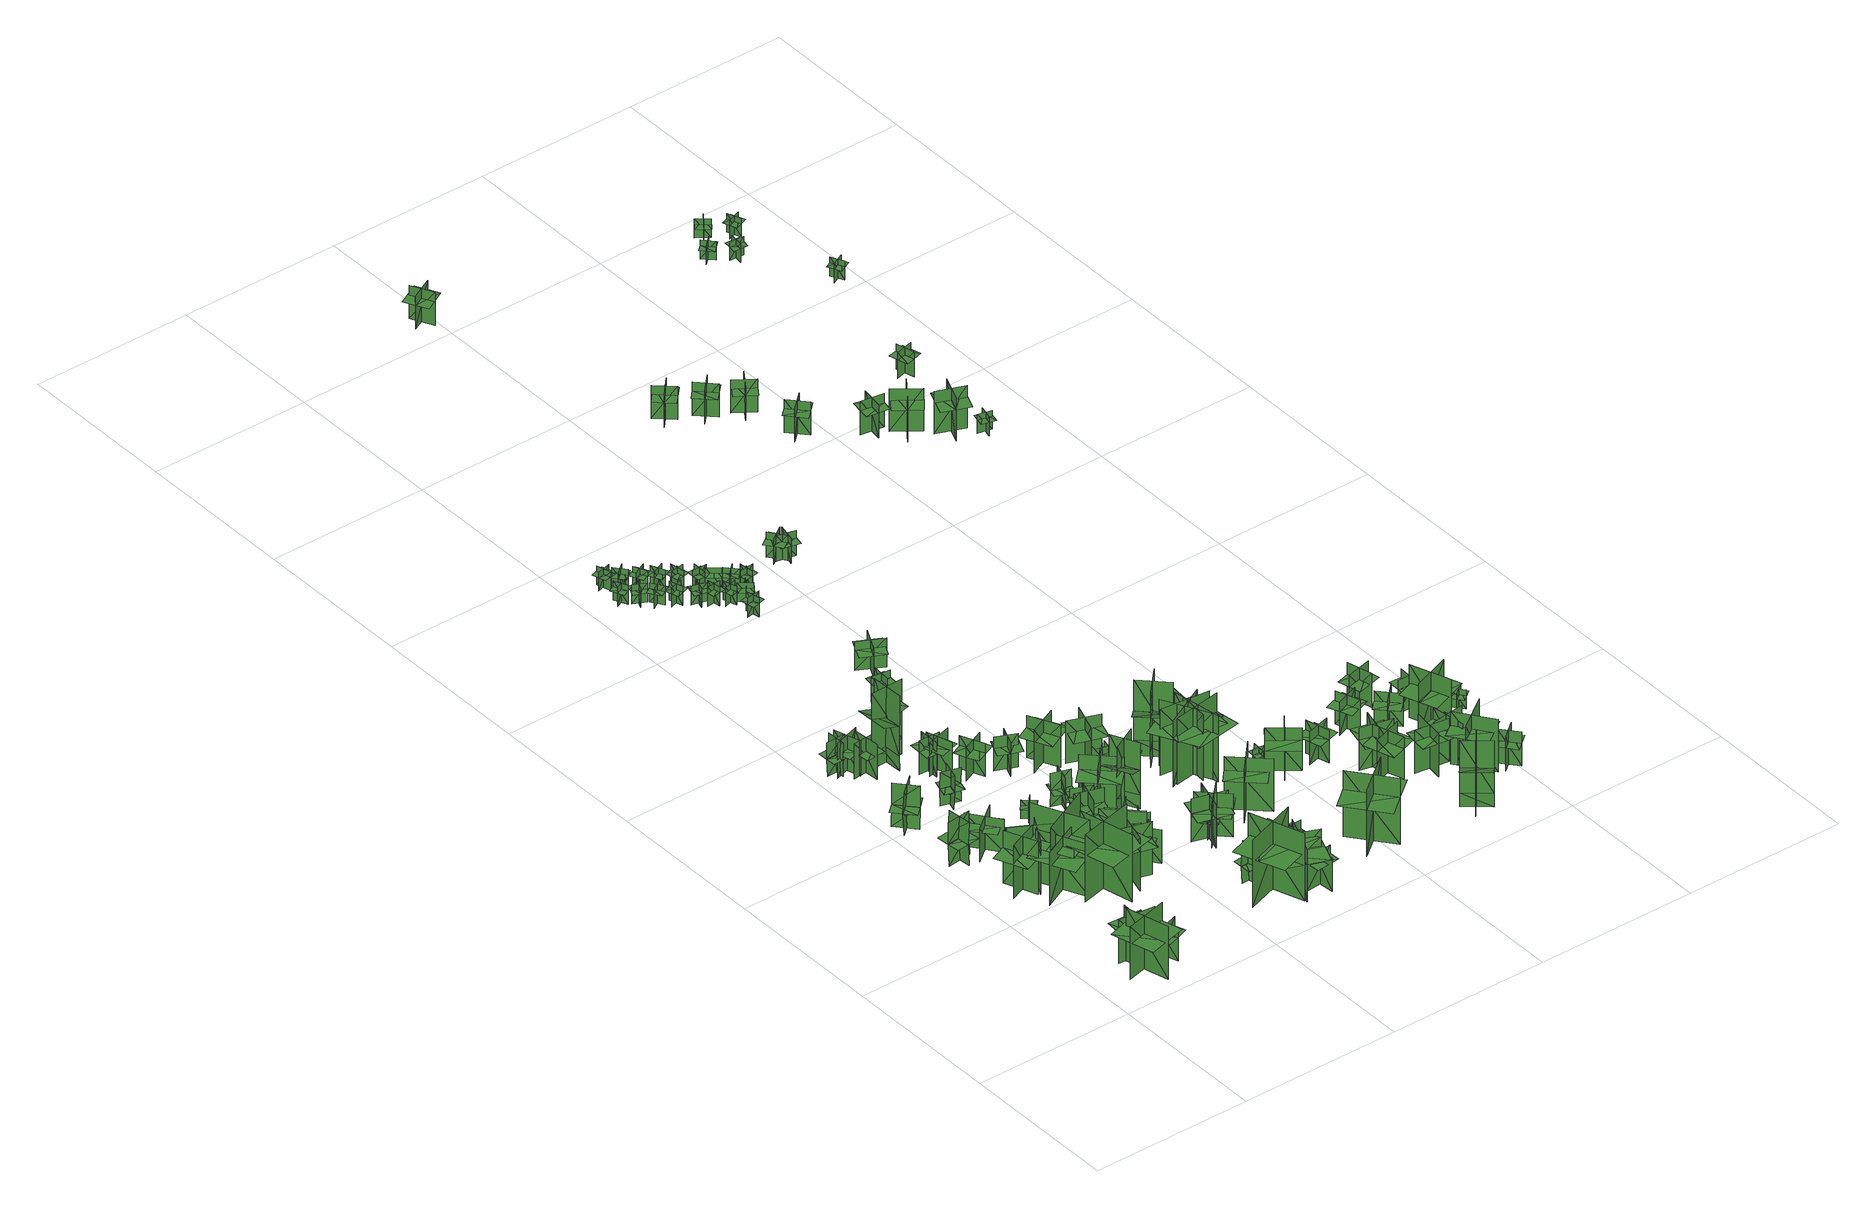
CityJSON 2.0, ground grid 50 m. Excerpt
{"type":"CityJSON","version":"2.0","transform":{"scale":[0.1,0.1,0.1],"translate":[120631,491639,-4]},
"CityObjects":{
"tree1":{"type":"SolitaryVegetationObject","geometry":[{"type":"MultiSurface","lod":"1","boundaries":[[[0,1,2]],[[0,2,3]],[[4,5,6]],[[4,6,7]],[[8,9,10]],[[8,10,11]],[[8,11,12]],[[8,12,13]]]}]},
"tree2":{"type":"SolitaryVegetationObject","geometry":[{"type":"MultiSurface","lod":"1","boundaries":[[[14,15,16]],[[14,16,17]],[[18,19,20]],[[18,20,21]],[[22,23,24]],[[22,24,25]],[[22,25,26]],[[22,26,27]]]}]},
"tree3":{"type":"SolitaryVegetationObject","geometry":[{"type":"MultiSurface","lod":"1","boundaries":[[[28,29,30]],[[28,30,31]],[[32,33,34]],[[32,34,35]],[[36,37,38]],[[36,38,39]],[[36,39,40]],[[36,40,41]]]}]},
"tree4":{"type":"SolitaryVegetationObject","geometry":[{"type":"MultiSurface","lod":"1","boundaries":[[[42,43,44]],[[42,44,45]],[[46,47,48]],[[46,48,49]],[[50,51,52]],[[50,52,53]],[[50,54,55]],[[50,55,51]]]}]},
"tree5":{"type":"SolitaryVegetationObject","geometry":[{"type":"MultiSurface","lod":"1","boundaries":[[[56,57,58]],[[56,58,59]],[[60,61,62]],[[60,62,63]],[[64,65,61]],[[64,61,60]],[[66,67,57]],[[66,57,56]],[[56,57,68]],[[56,68,69]],[[56,70,71]],[[56,71,57]]]}]},
"tree6":{"type":"SolitaryVegetationObject","geometry":[{"type":"MultiSurface","lod":"1","boundaries":[[[72,73,74]],[[72,74,75]],[[76,77,78]],[[76,78,79]],[[80,81,82]],[[80,82,83]],[[80,83,84]],[[80,84,85]]]}]},
"tree7":{"type":"SolitaryVegetationObject","geometry":[{"type":"MultiSurface","lod":"1","boundaries":[[[86,87,88]],[[86,88,89]],[[90,91,92]],[[90,92,93]],[[94,95,96]],[[94,96,97]],[[94,97,98]],[[94,98,99]]]}]},
"tree8":{"type":"SolitaryVegetationObject","geometry":[{"type":"MultiSurface","lod":"1","boundaries":[[[100,101,102]],[[100,102,103]],[[104,105,106]],[[104,106,107]],[[108,109,105]],[[108,105,104]],[[110,111,101]],[[110,101,100]],[[100,101,112]],[[100,112,113]],[[100,114,115]],[[100,115,101]]]}]},
"tree9":{"type":"SolitaryVegetationObject","geometry":[{"type":"MultiSurface","lod":"1","boundaries":[[[116,117,118]],[[116,118,119]],[[120,121,122]],[[120,122,123]],[[124,125,126]],[[124,126,127]],[[124,127,128]],[[124,128,129]]]}]},
"tree10":{"type":"SolitaryVegetationObject","geometry":[{"type":"MultiSurface","lod":"1","boundaries":[[[130,131,132]],[[130,132,133]],[[134,135,136]],[[134,136,137]],[[138,139,140]],[[138,140,141]],[[138,141,142]],[[138,142,143]]]}]},
"tree11":{"type":"SolitaryVegetationObject","geometry":[{"type":"MultiSurface","lod":"1","boundaries":[[[144,145,146]],[[144,146,147]],[[148,149,150]],[[148,150,151]],[[152,153,154]],[[152,154,155]],[[152,155,156]],[[152,156,157]]]}]},
"tree12":{"type":"SolitaryVegetationObject","geometry":[{"type":"MultiSurface","lod":"1","boundaries":[[[158,159,160]],[[158,160,161]],[[162,163,164]],[[162,164,165]],[[166,167,163]],[[166,163,162]],[[168,169,159]],[[168,159,158]],[[158,159,170]],[[158,170,171]],[[158,172,173]],[[158,173,159]]]}]},
"tree13":{"type":"SolitaryVegetationObject","geometry":[{"type":"MultiSurface","lod":"1","boundaries":[[[174,175,176]],[[174,176,177]],[[178,179,180]],[[178,180,181]],[[182,183,184]],[[182,184,185]],[[182,185,186]],[[182,186,187]]]}]},
"tree14":{"type":"SolitaryVegetationObject","geometry":[{"type":"MultiSurface","lod":"1","boundaries":[[[188,189,190]],[[188,190,191]],[[192,193,194]],[[192,194,195]],[[196,197,198]],[[196,198,199]],[[196,200,201]],[[196,201,197]]]}]},
"tree15":{"type":"SolitaryVegetationObject","geometry":[{"type":"MultiSurface","lod":"1","boundaries":[[[202,203,204]],[[202,204,205]],[[206,207,208]],[[206,208,209]],[[210,211,212]],[[210,212,213]],[[210,213,214]],[[210,214,215]]]}]},
"tree16":{"type":"SolitaryVegetationObject","geometry":[{"type":"MultiSurface","lod":"1","boundaries":[[[216,217,218]],[[216,218,219]],[[220,221,222]],[[220,222,223]],[[224,225,221]],[[224,221,220]],[[226,227,217]],[[226,217,216]],[[216,217,228]],[[216,228,229]],[[216,230,231]],[[216,231,217]]]}]},
"tree17":{"type":"SolitaryVegetationObject","geometry":[{"type":"MultiSurface","lod":"1","boundaries":[[[232,233,234]],[[232,234,235]],[[236,237,238]],[[236,238,239]],[[240,241,242]],[[240,242,243]],[[240,244,245]],[[240,245,241]]]}]},
"tree18":{"type":"SolitaryVegetationObject","geometry":[{"type":"MultiSurface","lod":"1","boundaries":[[[246,247,248]],[[246,248,249]],[[250,251,252]],[[250,252,253]],[[254,255,256]],[[254,256,257]],[[254,257,258]],[[254,258,259]]]}]},
"tree19":{"type":"SolitaryVegetationObject","geometry":[{"type":"MultiSurface","lod":"1","boundaries":[[[260,261,262]],[[260,262,263]],[[264,265,266]],[[264,266,267]],[[268,269,265]],[[268,265,264]],[[270,271,261]],[[270,261,260]],[[272,273,274]],[[272,274,275]],[[276,277,278]],[[276,278,279]]]}]},
"tree20":{"type":"SolitaryVegetationObject","geometry":[{"type":"MultiSurface","lod":"1","boundaries":[[[280,281,282]],[[280,282,283]],[[284,285,286]],[[284,286,287]],[[288,289,290]],[[288,290,291]],[[288,291,292]],[[288,292,293]]]}]},
"tree21":{"type":"SolitaryVegetationObject","geometry":[{"type":"MultiSurface","lod":"1","boundaries":[[[294,295,296]],[[294,296,297]],[[298,299,300]],[[298,300,301]],[[302,303,304]],[[302,304,305]],[[302,305,306]],[[302,306,307]]]}]},
"tree22":{"type":"SolitaryVegetationObject","geometry":[{"type":"MultiSurface","lod":"1","boundaries":[[[308,309,310]],[[308,310,311]],[[312,313,314]],[[312,314,315]],[[316,317,318]],[[316,318,319]],[[316,320,321]],[[316,321,317]]]}]},
"tree23":{"type":"SolitaryVegetationObject","geometry":[{"type":"MultiSurface","lod":"1","boundaries":[[[322,323,324]],[[322,324,325]],[[326,327,328]],[[326,328,329]],[[330,331,332]],[[330,332,333]],[[330,334,335]],[[330,335,331]]]}]},
"tree24":{"type":"SolitaryVegetationObject","geometry":[{"type":"MultiSurface","lod":"1","boundaries":[[[336,337,338]],[[336,338,339]],[[340,341,342]],[[340,342,343]],[[344,345,346]],[[344,346,347]],[[344,348,349]],[[344,349,345]]]}]},
"tree25":{"type":"SolitaryVegetationObject","geometry":[{"type":"MultiSurface","lod":"1","boundaries":[[[350,351,352]],[[350,352,353]],[[354,355,356]],[[354,356,357]],[[358,359,360]],[[358,360,361]],[[358,362,363]],[[358,363,359]]]}]},
"tree26":{"type":"SolitaryVegetationObject","geometry":[{"type":"MultiSurface","lod":"1","boundaries":[[[364,365,366]],[[364,366,367]],[[368,369,370]],[[368,370,371]],[[372,373,369]],[[372,369,368]],[[374,375,365]],[[374,365,364]],[[364,365,376]],[[364,376,377]],[[364,378,379]],[[364,379,365]]]}]},
"tree27":{"type":"SolitaryVegetationObject","geometry":[{"type":"MultiSurface","lod":"1","boundaries":[[[380,381,382]],[[380,382,383]],[[384,385,386]],[[384,386,387]],[[388,389,390]],[[388,390,391]],[[388,392,393]],[[388,393,389]]]}]},
"tree28":{"type":"SolitaryVegetationObject","geometry":[{"type":"MultiSurface","lod":"1","boundaries":[[[394,395,396]],[[394,396,397]],[[398,399,400]],[[398,400,401]],[[402,403,404]],[[402,404,405]],[[402,405,406]],[[402,406,407]]]}]},
"tree29":{"type":"SolitaryVegetationObject","geometry":[{"type":"MultiSurface","lod":"1","boundaries":[[[408,409,410]],[[408,410,411]],[[412,413,414]],[[412,414,415]],[[416,417,418]],[[416,418,419]],[[416,419,420]],[[416,420,421]]]}]},
"tree30":{"type":"SolitaryVegetationObject","geometry":[{"type":"MultiSurface","lod":"1","boundaries":[[[422,423,424]],[[422,424,425]],[[426,427,428]],[[426,428,429]],[[430,431,427]],[[430,427,426]],[[432,433,423]],[[432,423,422]],[[422,423,434]],[[422,434,435]],[[422,436,437]],[[422,437,423]]]}]},
"tree31":{"type":"SolitaryVegetationObject","geometry":[{"type":"MultiSurface","lod":"1","boundaries":[[[438,439,440]],[[438,440,441]],[[442,443,444]],[[442,444,445]],[[446,447,443]],[[446,443,442]],[[448,449,439]],[[448,439,438]],[[438,439,450]],[[438,450,451]],[[438,452,453]],[[438,453,439]]]}]},
"tree32":{"type":"SolitaryVegetationObject","geometry":[{"type":"MultiSurface","lod":"1","boundaries":[[[454,455,456]],[[454,456,457]],[[458,459,460]],[[458,460,461]],[[462,463,464]],[[462,464,465]],[[462,465,466]],[[462,466,467]]]}]},
"tree33":{"type":"SolitaryVegetationObject","geometry":[{"type":"MultiSurface","lod":"1","boundaries":[[[468,469,470]],[[468,470,471]],[[472,473,474]],[[472,474,475]],[[476,477,478]],[[476,478,479]],[[476,480,481]],[[476,481,477]]]}]},
"tree34":{"type":"SolitaryVegetationObject","geometry":[{"type":"MultiSurface","lod":"1","boundaries":[[[482,483,484]],[[482,484,485]],[[486,487,488]],[[486,488,489]],[[490,491,492]],[[490,492,493]],[[490,493,494]],[[490,494,495]]]}]},
"tree35":{"type":"SolitaryVegetationObject","geometry":[{"type":"MultiSurface","lod":"1","boundaries":[[[496,497,498]],[[496,498,499]],[[500,501,502]],[[500,502,503]],[[504,505,506]],[[504,506,507]],[[504,507,508]],[[504,508,509]]]}]},
"tree36":{"type":"SolitaryVegetationObject","geometry":[{"type":"MultiSurface","lod":"1","boundaries":[[[510,511,512]],[[510,512,513]],[[514,515,516]],[[514,516,517]],[[518,519,520]],[[518,520,521]],[[518,522,523]],[[518,523,519]]]}]},
"tree37":{"type":"SolitaryVegetationObject","geometry":[{"type":"MultiSurface","lod":"1","boundaries":[[[524,525,526]],[[524,526,527]],[[528,529,530]],[[528,530,531]],[[532,533,529]],[[532,529,528]],[[534,535,525]],[[534,525,524]],[[536,537,538]],[[536,538,539]],[[540,541,542]],[[540,542,543]]]}]},
"tree38":{"type":"SolitaryVegetationObject","geometry":[{"type":"MultiSurface","lod":"1","boundaries":[[[544,545,546]],[[544,546,547]],[[548,549,550]],[[548,550,551]],[[552,553,554]],[[552,554,555]],[[552,555,556]],[[552,556,557]]]}]},
"tree39":{"type":"SolitaryVegetationObject","geometry":[{"type":"MultiSurface","lod":"1","boundaries":[[[558,559,560]],[[558,560,561]],[[562,563,564]],[[562,564,565]],[[566,567,568]],[[566,568,569]],[[566,569,570]],[[566,570,571]]]}]},
"tree40":{"type":"SolitaryVegetationObject","geometry":[{"type":"MultiSurface","lod":"1","boundaries":[[[572,573,574]],[[572,574,575]],[[576,577,578]],[[576,578,579]],[[580,581,582]],[[580,582,583]],[[580,581,584]],[[580,584,585]]]}]},
"tree41":{"type":"SolitaryVegetationObject","geometry":[{"type":"MultiSurface","lod":"1","boundaries":[[[586,587,588]],[[586,588,589]],[[590,591,592]],[[590,592,593]],[[594,595,596]],[[594,596,597]],[[594,597,598]],[[594,598,599]]]}]},
"tree42":{"type":"SolitaryVegetationObject","geometry":[{"type":"MultiSurface","lod":"1","boundaries":[[[600,601,602]],[[600,602,603]],[[604,605,606]],[[604,606,607]],[[608,609,610]],[[608,610,611]],[[608,609,612]],[[608,612,613]]]}]},
"tree43":{"type":"SolitaryVegetationObject","geometry":[{"type":"MultiSurface","lod":"1","boundaries":[[[614,615,616]],[[614,616,617]],[[618,619,620]],[[618,620,621]],[[622,623,624]],[[622,624,625]],[[622,623,626]],[[622,626,627]]]}]},
"tree44":{"type":"SolitaryVegetationObject","geometry":[{"type":"MultiSurface","lod":"1","boundaries":[[[628,629,630]],[[628,630,631]],[[632,633,634]],[[632,634,635]],[[636,637,638]],[[636,638,639]],[[636,639,640]],[[636,640,641]]]}]},
"tree45":{"type":"SolitaryVegetationObject","geometry":[{"type":"MultiSurface","lod":"1","boundaries":[[[642,643,644]],[[642,644,645]],[[646,647,648]],[[646,648,649]],[[650,651,652]],[[650,652,653]],[[650,653,654]],[[650,654,655]]]}]},
"tree46":{"type":"SolitaryVegetationObject","geometry":[{"type":"MultiSurface","lod":"1","boundaries":[[[656,657,658]],[[656,658,659]],[[660,661,662]],[[660,662,663]],[[664,665,666]],[[664,666,667]],[[664,667,668]],[[664,668,669]]]}]},
"tree47":{"type":"SolitaryVegetationObject","geometry":[{"type":"MultiSurface","lod":"1","boundaries":[[[670,671,672]],[[670,672,673]],[[674,675,676]],[[674,676,677]],[[678,679,680]],[[678,680,681]],[[678,681,682]],[[678,682,683]]]}]},
"tree48":{"type":"SolitaryVegetationObject","geometry":[{"type":"MultiSurface","lod":"1","boundaries":[[[684,685,686]],[[684,686,687]],[[688,689,690]],[[688,690,691]],[[692,693,694]],[[692,694,695]],[[692,695,696]],[[692,696,697]]]}]},
"tree49":{"type":"SolitaryVegetationObject","geometry":[{"type":"MultiSurface","lod":"1","boundaries":[[[698,699,700]],[[698,700,701]],[[702,703,704]],[[702,704,705]],[[706,707,708]],[[706,708,709]],[[706,709,710]],[[706,710,711]]]}]},
"tree50":{"type":"SolitaryVegetationObject","geometry":[{"type":"MultiSurface","lod":"1","boundaries":[[[712,713,714]],[[712,714,715]],[[716,717,718]],[[716,718,719]],[[720,721,722]],[[720,722,723]],[[720,723,724]],[[720,724,725]]]}]},
"tree51":{"type":"SolitaryVegetationObject","geometry":[{"type":"MultiSurface","lod":"1","boundaries":[[[726,727,728]],[[726,728,729]],[[730,731,732]],[[730,732,733]],[[734,735,736]],[[734,736,737]],[[734,737,738]],[[734,738,739]]]}]},
"tree52":{"type":"SolitaryVegetationObject","geometry":[{"type":"MultiSurface","lod":"1","boundaries":[[[740,741,742]],[[740,742,743]],[[744,745,746]],[[744,746,747]],[[748,749,750]],[[748,750,751]],[[748,751,752]],[[748,752,753]]]}]},
"tree53":{"type":"SolitaryVegetationObject","geometry":[{"type":"MultiSurface","lod":"1","boundaries":[[[754,755,756]],[[754,756,757]],[[758,759,760]],[[758,760,761]],[[762,763,764]],[[762,764,765]],[[762,765,766]],[[762,766,767]]]}]},
"tree54":{"type":"SolitaryVegetationObject","geometry":[{"type":"MultiSurface","lod":"1","boundaries":[[[768,769,770]],[[768,770,771]],[[772,773,774]],[[772,774,775]],[[776,777,778]],[[776,778,779]],[[776,779,780]],[[776,780,781]]]}]},
"tree55":{"type":"SolitaryVegetationObject","geometry":[{"type":"MultiSurface","lod":"1","boundaries":[[[782,783,784]],[[782,784,785]],[[786,787,788]],[[786,788,789]],[[790,791,792]],[[790,792,793]],[[790,793,794]],[[790,794,795]]]}]},
"tree56":{"type":"SolitaryVegetationObject","geometry":[{"type":"MultiSurface","lod":"1","boundaries":[[[796,797,798]],[[796,798,799]],[[800,801,802]],[[800,802,803]],[[804,805,806]],[[804,806,807]],[[804,807,808]],[[804,808,809]]]}]},
"tree57":{"type":"SolitaryVegetationObject","geometry":[{"type":"MultiSurface","lod":"1","boundaries":[[[810,811,812]],[[810,812,813]],[[814,815,816]],[[814,816,817]],[[818,819,820]],[[818,820,821]],[[818,821,822]],[[818,822,823]]]}]},
"tree58":{"type":"SolitaryVegetationObject","geometry":[{"type":"MultiSurface","lod":"1","boundaries":[[[824,825,826]],[[824,826,827]],[[828,829,830]],[[828,830,831]],[[832,833,834]],[[832,834,835]],[[832,835,836]],[[832,836,837]]]}]},
"tree59":{"type":"SolitaryVegetationObject","geometry":[{"type":"MultiSurface","lod":"1","boundaries":[[[838,839,840]],[[838,840,841]],[[842,843,844]],[[842,844,845]],[[846,847,848]],[[846,848,849]],[[846,849,850]],[[846,850,851]]]}]},
"tree60":{"type":"SolitaryVegetationObject","geometry":[{"type":"MultiSurface","lod":"1","boundaries":[[[852,853,854]],[[852,854,855]],[[856,857,858]],[[856,858,859]],[[860,861,862]],[[860,862,863]],[[860,863,864]],[[860,864,865]]]}]},
"tree61":{"type":"SolitaryVegetationObject","geometry":[{"type":"MultiSurface","lod":"1","boundaries":[[[866,867,868]],[[866,868,869]],[[870,871,872]],[[870,872,873]],[[874,875,876]],[[874,876,877]],[[874,878,879]],[[874,879,875]]]}]},
"tree62":{"type":"SolitaryVegetationObject","geometry":[{"type":"MultiSurface","lod":"1","boundaries":[[[880,881,882]],[[880,882,883]],[[884,885,886]],[[884,886,887]],[[888,889,890]],[[888,890,891]],[[888,891,892]],[[888,892,893]]]}]},
"tree63":{"type":"SolitaryVegetationObject","geometry":[{"type":"MultiSurface","lod":"1","boundaries":[[[894,895,896]],[[894,896,897]],[[898,899,900]],[[898,900,901]],[[902,903,904]],[[902,904,905]],[[902,905,906]],[[902,906,907]]]}]},
"tree64":{"type":"SolitaryVegetationObject","geometry":[{"type":"MultiSurface","lod":"1","boundaries":[[[908,909,910]],[[908,910,911]],[[912,913,914]],[[912,914,915]],[[916,917,913]],[[916,913,912]],[[918,919,909]],[[918,909,908]],[[920,921,922]],[[920,922,923]],[[924,925,926]],[[924,926,927]]]}]},
"tree65":{"type":"SolitaryVegetationObject","geometry":[{"type":"MultiSurface","lod":"1","boundaries":[[[928,929,930]],[[928,930,931]],[[932,933,934]],[[932,934,935]],[[936,937,938]],[[936,938,939]],[[936,939,940]],[[936,940,941]]]}]},
"tree66":{"type":"SolitaryVegetationObject","geometry":[{"type":"MultiSurface","lod":"1","boundaries":[[[942,943,944]],[[942,944,945]],[[946,947,948]],[[946,948,949]],[[950,951,952]],[[950,952,953]],[[950,953,954]],[[950,954,955]]]}]},
"tree67":{"type":"SolitaryVegetationObject","geometry":[{"type":"MultiSurface","lod":"1","boundaries":[[[956,957,958]],[[956,958,959]],[[960,961,962]],[[960,962,963]],[[964,965,966]],[[964,966,967]],[[964,967,968]],[[964,968,969]]]}]},
"tree68":{"type":"SolitaryVegetationObject","geometry":[{"type":"MultiSurface","lod":"1","boundaries":[[[970,971,972]],[[970,972,973]],[[974,975,976]],[[974,976,977]],[[978,979,980]],[[978,980,981]],[[978,981,982]],[[978,982,983]]]}]},
"tree69":{"type":"SolitaryVegetationObject","geometry":[{"type":"MultiSurface","lod":"1","boundaries":[[[984,985,986]],[[984,986,987]],[[988,989,990]],[[988,990,991]],[[992,993,994]],[[992,994,995]],[[992,995,996]],[[992,996,997]]]}]},
"tree70":{"type":"SolitaryVegetationObject","geometry":[{"type":"MultiSurface","lod":"1","boundaries":[[[998,999,1000]],[[998,1000,1001]],[[1002,1003,1004]],[[1002,1004,1005]],[[1006,1007,1008]],[[1006,1008,1009]],[[1006,1009,1010]],[[1006,1010,1011]]]}]},
"tree71":{"type":"SolitaryVegetationObject","geometry":[{"type":"MultiSurface","lod":"1","boundaries":[[[1012,1013,1014]],[[1012,1014,1015]],[[1016,1017,1018]],[[1016,1018,1019]],[[1020,1021,1022]],[[1020,1022,1023]],[[1020,1023,1024]],[[1020,1024,1025]]]}]},
"tree72":{"type":"SolitaryVegetationObject","geometry":[{"type":"MultiSurface","lod":"1","boundaries":[[[1026,1027,1028]],[[1026,1028,1029]],[[1030,1031,1032]],[[1030,1032,1033]],[[1034,1035,1036]],[[1034,1036,1037]],[[1034,1037,1038]],[[1034,1038,1039]]]}]},
"tree73":{"type":"SolitaryVegetationObject","geometry":[{"type":"MultiSurface","lod":"1","boundaries":[[[1040,1041,1042]],[[1040,1042,1043]],[[1044,1045,1046]],[[1044,1046,1047]],[[1048,1049,1050]],[[1048,1050,1051]],[[1048,1051,1052]],[[1048,1052,1053]]]}]},
"tree74":{"type":"SolitaryVegetationObject","geometry":[{"type":"MultiSurface","lod":"1","boundaries":[[[1054,1055,1056]],[[1054,1056,1057]],[[1058,1059,1060]],[[1058,1060,1061]],[[1062,1063,1064]],[[1062,1064,1065]],[[1062,1065,1066]],[[1062,1066,1067]]]}]},
"tree75":{"type":"SolitaryVegetationObject","geometry":[{"type":"MultiSurface","lod":"1","boundaries":[[[1068,1069,1070]],[[1068,1070,1071]],[[1072,1073,1074]],[[1072,1074,1075]],[[1076,1077,1078]],[[1076,1078,1079]],[[1076,1079,1080]],[[1076,1080,1081]]]}]},
"tree76":{"type":"SolitaryVegetationObject","geometry":[{"type":"MultiSurface","lod":"1","boundaries":[[[1082,1083,1084]],[[1082,1084,1085]],[[1086,1087,1088]],[[1086,1088,1089]],[[1090,1091,1087]],[[1090,1087,1086]],[[1092,1093,1083]],[[1092,1083,1082]],[[1094,1095,1096]],[[1094,1096,1097]],[[1098,1099,1100]],[[1098,1100,1101]]]}]},
"tree77":{"type":"SolitaryVegetationObject","geometry":[{"type":"MultiSurface","lod":"1","boundaries":[[[1102,1103,1104]],[[1102,1104,1105]],[[1106,1107,1108]],[[1106,1108,1109]],[[1110,1111,1112]],[[1110,1112,1113]],[[1110,1113,1114]],[[1110,1114,1115]]]}]},
"tree78":{"type":"SolitaryVegetationObject","geometry":[{"type":"MultiSurface","lod":"1","boundaries":[[[1116,1117,1118]],[[1116,1118,1119]],[[1120,1121,1122]],[[1120,1122,1123]],[[1124,1125,1126]],[[1124,1126,1127]],[[1124,1128,1129]],[[1124,1129,1125]]]}]},
"tree79":{"type":"SolitaryVegetationObject","geometry":[{"type":"MultiSurface","lod":"1","boundaries":[[[1130,1131,1132]],[[1130,1132,1133]],[[1134,1135,1136]],[[1134,1136,1137]],[[1138,1139,1140]],[[1138,1140,1141]],[[1138,1141,1142]],[[1138,1142,1143]]]}]},
"tree80":{"type":"SolitaryVegetationObject","geometry":[{"type":"MultiSurface","lod":"1","boundaries":[[[1144,1145,1146]],[[1144,1146,1147]],[[1148,1149,1150]],[[1148,1150,1151]],[[1152,1153,1154]],[[1152,1154,1155]],[[1152,1156,1157]],[[1152,1157,1153]]]}]},
"tree81":{"type":"SolitaryVegetationObject","geometry":[{"type":"MultiSurface","lod":"1","boundaries":[[[1158,1159,1160]],[[1158,1160,1161]],[[1162,1163,1164]],[[1162,1164,1165]],[[1166,1167,1168]],[[1166,1168,1169]],[[1166,1170,1171]],[[1166,1171,1167]]]}]},
"tree82":{"type":"SolitaryVegetationObject","geometry":[{"type":"MultiSurface","lod":"1","boundaries":[[[1172,1173,1174]],[[1172,1174,1175]],[[1176,1177,1178]],[[1176,1178,1179]],[[1180,1181,1182]],[[1180,1182,1183]],[[1180,1183,1184]],[[1180,1184,1185]]]}]},
"tree83":{"type":"SolitaryVegetationObject","geometry":[{"type":"MultiSurface","lod":"1","boundaries":[[[1186,1187,1188]],[[1186,1188,1189]],[[1190,1191,1192]],[[1190,1192,1193]],[[1194,1195,1196]],[[1194,1196,1197]],[[1194,1197,1198]],[[1194,1198,1199]]]}]},
"tree84":{"type":"SolitaryVegetationObject","geometry":[{"type":"MultiSurface","lod":"1","boundaries":[[[1200,1201,1202]],[[1200,1202,1203]],[[1204,1205,1206]],[[1204,1206,1207]],[[1208,1209,1210]],[[1208,1210,1211]],[[1208,1211,1212]],[[1208,1212,1213]]]}]},
"tree85":{"type":"SolitaryVegetationObject","geometry":[{"type":"MultiSurface","lod":"1","boundaries":[[[1214,1215,1216]],[[1214,1216,1217]],[[1218,1219,1220]],[[1218,1220,1221]],[[1222,1223,1224]],[[1222,1224,1225]],[[1222,1223,1226]],[[1222,1226,1227]]]}]},
"tree86":{"type":"SolitaryVegetationObject","geometry":[{"type":"MultiSurface","lod":"1","boundaries":[[[1228,1229,1230]],[[1228,1230,1231]],[[1232,1233,1234]],[[1232,1234,1235]],[[1236,1237,1238]],[[1236,1238,1239]],[[1236,1240,1241]],[[1236,1241,1237]]]}]},
"tree87":{"type":"SolitaryVegetationObject","geometry":[{"type":"MultiSurface","lod":"1","boundaries":[[[1242,1243,1244]],[[1242,1244,1245]],[[1246,1247,1248]],[[1246,1248,1249]],[[1250,1251,1252]],[[1250,1252,1253]],[[1250,1251,1254]],[[1250,1254,1255]]]}]},
"tree88":{"type":"SolitaryVegetationObject","geometry":[{"type":"MultiSurface","lod":"1","boundaries":[[[1256,1257,1258]],[[1256,1258,1259]],[[1260,1261,1262]],[[1260,1262,1263]],[[1264,1265,1266]],[[1264,1266,1267]],[[1264,1267,1268]],[[1264,1268,1269]]]}]},
"tree89":{"type":"SolitaryVegetationObject","geometry":[{"type":"MultiSurface","lod":"1","boundaries":[[[1270,1271,1272]],[[1270,1272,1273]],[[1274,1275,1276]],[[1274,1276,1277]],[[1278,1279,1280]],[[1278,1280,1281]],[[1278,1281,1282]],[[1278,1282,1283]]]}]},
"tree90":{"type":"SolitaryVegetationObject","geometry":[{"type":"MultiSurface","lod":"1","boundaries":[[[1284,1285,1286]],[[1284,1286,1287]],[[1288,1289,1290]],[[1288,1290,1291]],[[1292,1293,1294]],[[1292,1294,1295]],[[1292,1295,1296]],[[1292,1296,1297]]]}]},
"tree91":{"type":"SolitaryVegetationObject","geometry":[{"type":"MultiSurface","lod":"1","boundaries":[[[1298,1299,1300]],[[1298,1300,1301]],[[1302,1303,1304]],[[1302,1304,1305]],[[1306,1307,1308]],[[1306,1308,1309]],[[1306,1309,1310]],[[1306,1310,1311]]]}]},
"tree92":{"type":"SolitaryVegetationObject","geometry":[{"type":"MultiSurface","lod":"1","boundaries":[[[1312,1313,1314]],[[1312,1314,1315]],[[1316,1317,1318]],[[1316,1318,1319]],[[1320,1321,1322]],[[1320,1322,1323]],[[1320,1323,1324]],[[1320,1324,1325]]]}]},
"tree93":{"type":"SolitaryVegetationObject","geometry":[{"type":"MultiSurface","lod":"1","boundaries":[[[1326,1327,1328]],[[1326,1328,1329]],[[1330,1331,1332]],[[1330,1332,1333]],[[1334,1335,1336]],[[1334,1336,1337]],[[1334,1337,1338]],[[1334,1338,1339]]]}]},
"tree94":{"type":"SolitaryVegetationObject","geometry":[{"type":"MultiSurface","lod":"1","boundaries":[[[1340,1341,1342]],[[1340,1342,1343]],[[1344,1345,1346]],[[1344,1346,1347]],[[1348,1349,1350]],[[1348,1350,1351]],[[1348,1351,1352]],[[1348,1352,1353]]]}]},
"tree95":{"type":"SolitaryVegetationObject","geometry":[{"type":"MultiSurface","lod":"1","boundaries":[[[1354,1355,1356]],[[1354,1356,1357]],[[1358,1359,1360]],[[1358,1360,1361]],[[1362,1363,1364]],[[1362,1364,1365]],[[1362,1365,1366]],[[1362,1366,1367]]]}]},
"tree96":{"type":"SolitaryVegetationObject","geometry":[{"type":"MultiSurface","lod":"1","boundaries":[[[1368,1369,1370]],[[1368,1370,1371]],[[1372,1373,1374]],[[1372,1374,1375]],[[1376,1377,1378]],[[1376,1378,1379]],[[1376,1379,1380]],[[1376,1380,1381]]]}]},
"tree97":{"type":"SolitaryVegetationObject","geometry":[{"type":"MultiSurface","lod":"1","boundaries":[[[1382,1383,1384]],[[1382,1384,1385]],[[1386,1387,1388]],[[1386,1388,1389]],[[1390,1391,1392]],[[1390,1392,1393]],[[1390,1393,1394]],[[1390,1394,1395]]]}]},
"tree98":{"type":"SolitaryVegetationObject","geometry":[{"type":"MultiSurface","lod":"1","boundaries":[[[1396,1397,1398]],[[1396,1398,1399]],[[1400,1401,1402]],[[1400,1402,1403]],[[1404,1405,1406]],[[1404,1406,1407]],[[1404,1407,1408]],[[1404,1408,1409]]]}]},
"tree99":{"type":"SolitaryVegetationObject","geometry":[{"type":"MultiSurface","lod":"1","boundaries":[[[1410,1411,1412]],[[1410,1412,1413]],[[1414,1415,1416]],[[1414,1416,1417]],[[1418,1419,1420]],[[1418,1420,1421]],[[1418,1421,1422]],[[1418,1422,1423]]]}]},
"tree100":{"type":"SolitaryVegetationObject","geometry":[{"type":"MultiSurface","lod":"1","boundaries":[[[1424,1425,1426]],[[1424,1426,1427]],[[1428,1429,1430]],[[1428,1430,1431]],[[1432,1433,1434]],[[1432,1434,1435]],[[1432,1435,1436]],[[1432,1436,1437]]]}]},
"tree101":{"type":"SolitaryVegetationObject","geometry":[{"type":"MultiSurface","lod":"1","boundaries":[[[1438,1439,1440]],[[1438,1440,1441]],[[1442,1443,1444]],[[1442,1444,1445]],[[1446,1447,1448]],[[1446,1448,1449]],[[1446,1449,1450]],[[1446,1450,1451]]]}]},
"tree102":{"type":"SolitaryVegetationObject","geometry":[{"type":"MultiSurface","lod":"1","boundaries":[[[1452,1453,1454]],[[1452,1454,1455]],[[1456,1457,1458]],[[1456,1458,1459]],[[1460,1461,1462]],[[1460,1462,1463]],[[1460,1463,1464]],[[1460,1464,1465]]]}]}
},
"vertices":[
[144,10,52],[109,144,52],[109,144,224],[144,10,224],[199,105,52],[65,71,52],[65,71,224],[199,105,224],[151,21,168],[213,38,168],[176,172,168],[114,155,168],[52,137,168],[89,4,168],
[137,89,43],[148,202,43],[148,202,184],[137,89,184],[206,146,43],[94,157,43],[94,157,184],[206,146,184],[146,95,139],[198,91,139],[206,204,139],[154,208,139],[102,212,139],[93,99,139],
[175,88,45],[248,113,45],[248,113,152],[175,88,152],[221,65,45],[196,139,45],[196,139,152],[221,65,152],[221,65,122],[258,78,122],[233,151,122],[196,139,122],[160,126,122],[185,53,122],
[159,604,37],[63,563,37],[63,563,210],[159,604,210],[84,634,37],[125,538,37],[125,538,210],[84,634,210],[84,634,154],[125,538,154],[178,560,154],[137,656,154],[32,612,154],[73,516,154],
[29,799,94],[105,807,94],[101,847,94],[25,839,94],[62,841,94],[70,765,94],[74,766,164],[66,841,164],[66,841,24],[74,766,24],[30,796,24],[106,804,24],[105,807,164],[29,799,164],[33,761,94],[109,769,94],
[121,485,33],[263,553,33],[263,553,204],[121,485,204],[227,449,33],[159,591,33],[159,591,204],[227,449,204],[224,455,156],[287,484,156],[224,615,156],[162,585,156],[100,556,156],[162,425,156],
[214,679,29],[136,542,29],[136,542,200],[214,679,200],[106,648,29],[242,570,29],[242,570,200],[106,648,200],[111,645,152],[77,585,152],[203,513,152],[237,573,152],[271,633,152],[145,704,152],
[34,1046,82],[85,988,82],[115,1015,83],[64,1072,83],[87,1043,82],[30,993,82],[33,990,152],[90,1040,152],[90,1040,12],[33,990,12],[32,1044,12],[82,986,12],[85,988,152],[34,1046,152],[5,1020,83],[56,963,83],
[318,603,26],[159,527,26],[159,527,245],[318,603,245],[186,650,26],[262,491,26],[262,491,245],[186,650,245],[303,609,174],[266,682,174],[109,604,174],[145,531,174],[181,458,174],[339,537,174],
[190,765,15],[125,852,15],[125,852,123],[190,765,123],[200,838,15],[200,838,123],[113,772,123],[113,772,15],[185,773,95],[213,796,95],[158,862,95],[131,839,95],[103,816,95],[157,750,95],
[303,362,31],[264,534,31],[264,534,250],[303,362,250],[378,481,31],[206,441,31],[206,441,250],[378,481,250],[313,375,179],[392,395,179],[350,566,179],[271,546,179],[192,527,179],[234,356,179],
[31,1317,75],[91,1319,75],[90,1350,76],[30,1348,76],[59,1347,75],[61,1288,75],[64,1288,130],[62,1348,130],[62,1348,21],[64,1288,21],[31,1314,21],[91,1316,21],[91,1319,130],[31,1317,130],[32,1287,76],[92,1289,76],
[52,1297,15],[134,1323,15],[134,1323,129],[52,1297,129],[107,1269,15],[81,1351,15],[81,1351,129],[107,1269,129],[104,1278,86],[138,1289,86],[119,1347,86],[85,1336,86],[51,1325,86],[70,1267,86],
[390,518,26],[354,394,26],[354,394,199],[390,518,199],[300,468,26],[425,432,26],[425,432,199],[300,468,199],[387,508,154],[354,394,154],[403,379,154],[436,493,154],[338,522,154],[304,408,154],
[133,1232,12],[126,1318,12],[126,1318,127],[133,1232,127],[173,1278,12],[87,1272,12],[87,1272,127],[173,1278,127],[163,1278,83],[160,1313,83],[99,1308,83],[102,1273,83],[105,1237,83],[166,1242,83],
[224,1053,70],[208,996,70],[237,988,71],[253,1045,71],[245,1018,70],[187,1034,70],[186,1031,125],[244,1014,125],[244,1014,16],[186,1031,16],[221,1054,16],[205,997,16],[208,996,125],[224,1053,125],[195,1062,71],[179,1004,71],
[338,617,21],[317,680,21],[317,680,131],[338,617,131],[361,663,21],[298,641,21],[298,641,131],[361,663,131],[361,663,96],[298,641,96],[309,607,96],[372,628,96],[349,697,96],[286,675,96],
[376,632,22],[385,571,22],[385,571,104],[376,632,104],[350,597,22],[411,606,22],[411,606,104],[350,597,104],[357,598,73],[361,572,73],[404,579,73],[400,605,73],[396,630,73],[353,623,73],
[195,1217,70],[191,1320,70],[193,1320,265],[197,1217,265],[249,1274,70],[145,1270,70],[145,1269,265],[249,1273,265],[249,1273,19],[145,1269,19],[197,1217,19],[193,1320,19],[196,1217,165],[192,1320,165],[139,1318,184],[144,1215,184],[193,1306,196],[196,1228,196],[236,1230,206],[232,1308,206],
[319,822,19],[348,855,19],[348,855,80],[319,822,80],[348,823,19],[315,852,19],[315,852,80],[348,823,80],[348,823,63],[363,840,63],[330,869,63],[315,852,63],[301,836,63],[334,807,63],
[474,516,18],[386,610,18],[386,610,158],[474,516,158],[476,608,18],[382,520,18],[382,520,158],[476,608,158],[472,605,119],[433,646,119],[347,564,119],[386,523,119],[425,483,119],[511,564,119],
[421,475,15],[487,525,15],[487,525,124],[421,475,124],[486,467,15],[435,532,15],[435,532,124],[486,467,124],[427,479,96],[487,525,96],[467,551,96],[407,505,96],[447,453,96],[507,500,96],
[263,1143,12],[264,1209,12],[264,1209,123],[263,1143,123],[300,1178,12],[233,1180,12],[233,1180,123],[300,1178,123],[300,1178,87],[233,1180,87],[232,1143,87],[299,1142,87],[300,1214,87],[234,1216,87],
[397,645,16],[425,726,16],[425,726,158],[397,645,158],[456,675,16],[375,702,16],[375,702,158],[456,675,158],[456,675,112],[375,702,112],[360,658,112],[441,631,112],[471,719,112],[390,746,112],
[297,1120,14],[273,1199,14],[273,1199,123],[297,1120,123],[328,1178,14],[249,1154,14],[249,1154,123],[328,1178,123],[295,1127,95],[273,1199,95],[242,1190,95],[264,1117,95],[327,1136,95],[305,1209,95],
[509,545,74],[461,579,74],[443,554,74],[491,520,74],[468,537,74],[503,586,74],[500,588,128],[466,539,128],[466,539,19],[500,588,19],[510,547,19],[462,581,19],[461,579,128],[509,545,128],[526,569,74],[478,604,74],
[451,775,20],[424,714,20],[424,714,130],[451,775,130],[404,756,20],[465,730,20],[465,730,130],[404,756,130],[404,756,94],[465,730,94],[479,763,94],[418,790,94],[389,723,94],[450,696,94],
[362,1061,15],[331,1132,15],[331,1132,123],[362,1061,123],[381,1109,15],[310,1077,15],[310,1077,123],[381,1109,123],[381,1109,93],[365,1144,93],[295,1113,93],[310,1077,93],[326,1042,93],[397,1073,93],
[536,144,32],[702,202,32],[702,202,252],[536,144,252],[662,83,32],[604,249,32],[604,249,252],[662,83,252],[550,136,181],[579,60,181],[744,120,181],[716,197,181],[688,273,181],[522,212,181],
[427,803,75],[445,860,75],[415,869,75],[398,813,75],[407,839,75],[464,822,75],[465,825,129],[408,843,129],[408,843,20],[465,825,20],[430,803,20],[447,859,20],[445,860,129],[427,803,129],[456,795,75],[474,851,75],
[610,279,86],[612,220,86],[643,221,86],[641,280,86],[641,252,86],[581,249,86],[581,246,141],[641,248,141],[641,248,32],[581,246,32],[607,279,32],[610,220,32],[612,220,141],[610,279,141],[580,278,86],[582,218,86],
[623,178,31],[751,125,31],[751,125,203],[623,178,203],[665,76,31],[717,204,31],[717,204,203],[665,76,203],[627,166,148],[604,106,148],[733,56,148],[756,115,148],[779,175,148],[650,225,148],
[391,1061,20],[452,1035,20],[452,1035,131],[391,1061,131],[410,1014,20],[436,1075,20],[436,1075,131],[410,1014,131],[410,1014,95],[436,1075,95],[403,1089,95],[377,1028,95],[443,1000,95],[470,1061,95],
[552,803,17],[467,716,17],[467,716,186],[552,803,186],[471,802,17],[558,718,17],[558,718,186],[471,802,186],[471,802,139],[428,759,139],[515,674,139],[558,718,139],[600,761,139],[513,846,139],
[69,2253,23],[109,2272,23],[109,2272,85],[69,2253,85],[97,2243,23],[78,2283,23],[78,2283,85],[97,2243,85],[97,2243,68],[117,2252,68],[98,2292,68],[78,2283,68],[58,2273,68],[77,2233,68],
[695,112,32],[777,119,32],[777,119,141],[695,112,141],[745,70,32],[738,153,32],[738,153,141],[745,70,141],[702,113,113],[777,119,113],[775,151,113],[699,145,113],[705,80,113],[780,86,113],
[587,687,66],[545,767,66],[547,768,236],[588,687,236],[608,752,66],[527,711,66],[528,710,236],[608,751,236],[608,751,21],[528,710,21],[588,687,21],[547,768,21],[587,687,149],[546,768,149],[505,747,165],[546,666,165],[552,757,176],[583,696,176],[614,712,185],[583,773,185],
[107,2242,20],[147,2224,20],[147,2224,82],[107,2242,82],[117,2215,20],[135,2255,20],[135,2255,82],[117,2215,82],[117,2215,64],[137,2206,64],[155,2246,64],[135,2255,64],[115,2264,64],[97,2224,64],
[88,2365,22],[101,2322,22],[101,2322,83],[88,2365,83],[74,2339,22],[117,2352,22],[117,2352,83],[74,2339,83],[74,2339,66],[81,2318,66],[123,2331,66],[117,2352,66],[110,2373,66],[68,2360,66],
[609,498,11],[711,468,11],[711,468,152],[609,498,152],[644,435,11],[674,536,11],[674,536,152],[644,435,152],[608,495,105],[710,464,105],[725,515,105],[623,545,105],[697,423,105],[596,454,105],
[359,1473,20],[364,1532,20],[364,1532,102],[359,1473,102],[389,1498,20],[330,1504,20],[330,1504,102],[389,1498,102],[389,1498,79],[392,1528,79],[333,1533,79],[330,1504,79],[328,1474,79],[386,1469,79],
[710,446,11],[635,520,11],[635,520,152],[710,446,152],[710,518,11],[635,443,11],[635,443,152],[710,518,152],[713,448,105],[638,523,105],[600,485,105],[675,411,105],[668,553,105],[743,479,105],
[690,514,14],[646,474,14],[646,474,92],[690,514,92],[650,515,14],[689,472,14],[689,472,92],[650,515,92],[689,515,66],[645,476,66],[665,454,66],[708,493,66],[629,493,66],[673,533,66],
[560,1031,20],[470,988,20],[470,988,158],[560,1031,158],[497,1054,20],[540,964,20],[540,964,158],[497,1054,158],[497,1054,119],[452,1032,119],[495,942,119],[540,964,119],[585,986,119],[542,1075,119],
[179,2213,20],[142,2190,20],[142,2190,82],[179,2213,82],[151,2220,20],[174,2183,20],[174,2183,82],[151,2220,82],[151,2220,65],[132,2208,65],[155,2171,65],[174,2183,65],[193,2195,65],[169,2232,65],
[143,2302,20],[115,2337,20],[115,2337,82],[143,2302,82],[146,2332,20],[112,2304,20],[112,2304,82],[146,2332,82],[146,2332,65],[133,2349,65],[98,2321,65],[112,2304,65],[126,2287,65],[160,2314,65],
[802,276,14],[725,274,14],[725,274,122],[802,276,122],[765,312,14],[767,234,14],[767,234,122],[765,312,122],[765,312,92],[726,310,92],[728,233,92],[767,234,92],[806,235,92],[804,313,92],
[209,2152,21],[196,2194,21],[196,2194,83],[209,2152,83],[223,2178,21],[181,2164,21],[181,2164,83],[223,2178,83],[223,2178,65],[216,2199,65],[174,2185,65],[181,2164,65],[188,2143,65],[230,2157,65],
[160,2304,21],[180,2264,21],[180,2264,83],[160,2304,83],[150,2276,21],[190,2296,21],[190,2296,83],[150,2276,83],[150,2276,66],[160,2256,66],[200,2276,66],[190,2296,66],[180,2316,66],[140,2296,66],
[218,2238,23],[199,2278,23],[199,2278,84],[218,2238,84],[228,2266,23],[188,2247,23],[188,2247,84],[228,2266,84],[228,2266,67],[218,2286,67],[178,2267,67],[188,2247,67],[198,2227,67],[237,2246,67],
[228,2140,21],[271,2127,21],[271,2127,83],[228,2140,83],[242,2114,21],[255,2156,21],[255,2156,83],[242,2114,83],[242,2114,65],[263,2108,65],[276,2150,65],[255,2156,65],[233,2163,65],[221,2120,65],
[658,940,16],[564,973,16],[564,973,155],[658,940,155],[629,1000,16],[597,906,16],[597,906,155],[629,1000,155],[629,1000,116],[582,1016,116],[550,922,116],[597,906,116],[644,890,116],[676,984,116],
[640,905,18],[628,851,18],[628,851,95],[640,905,95],[609,886,18],[663,874,18],[663,874,95],[609,886,95],[609,886,74],[603,858,74],[657,847,74],[663,874,74],[669,901,74],[615,913,74],
[439,1660,22],[401,1583,22],[401,1583,116],[439,1660,116],[381,1640,22],[458,1601,22],[458,1601,116],[381,1640,116],[384,1638,90],[368,1604,90],[438,1569,90],[455,1603,90],[472,1637,90],[401,1672,90],
[284,2090,21],[278,2134,21],[278,2134,82],[284,2090,82],[302,2113,21],[258,2108,21],[258,2108,82],[302,2113,82],[302,2113,65],[299,2135,65],[255,2130,65],[258,2108,65],[261,2086,65],[304,2091,65],
[253,2205,22],[245,2249,22],[245,2249,84],[253,2205,84],[270,2229,22],[226,2222,22],[226,2222,84],[270,2229,84],[270,2229,67],[266,2251,67],[222,2243,67],[226,2222,67],[230,2200,67],[273,2207,67],
[309,2002,22],[353,2011,22],[353,2011,84],[309,2002,84],[334,1986,22],[325,2029,22],[325,2029,84],[334,1986,84],[334,1986,66],[355,1990,66],[346,2033,66],[325,2029,66],[303,2024,66],[312,1981,66],
[322,2065,21],[309,2107,21],[309,2107,82],[322,2065,82],[336,2091,21],[294,2078,21],[294,2078,82],[336,2091,82],[336,2091,65],[329,2112,65],[287,2099,65],[294,2078,65],[301,2057,65],[343,2070,65],
[294,2211,22],[294,2166,22],[294,2166,84],[294,2211,84],[273,2190,22],[317,2190,22],[317,2190,84],[273,2190,84],[273,2190,66],[273,2168,66],[317,2168,66],[317,2190,66],[317,2212,66],[273,2212,66],
[365,2048,23],[328,2073,23],[328,2073,85],[365,2048,85],[360,2077,23],[335,2041,23],[335,2041,85],[360,2077,85],[360,2077,68],[341,2090,68],[316,2053,68],[335,2041,68],[353,2028,68],[378,2065,68],
[865,470,11],[769,559,11],[769,559,183],[865,470,183],[860,573,11],[772,478,11],[772,478,183],[860,573,183],[856,478,139],[769,559,139],[734,521,139],[822,440,139],[891,516,139],[804,596,139],
[340,2153,23],[306,2180,23],[306,2180,84],[340,2153,84],[337,2182,23],[310,2148,23],[310,2148,84],[337,2182,84],[337,2182,67],[320,2196,67],[292,2161,67],[310,2148,67],[327,2134,67],[355,2168,67],
[373,2150,23],[341,2120,23],[341,2120,84],[373,2150,84],[344,2152,23],[374,2119,23],[374,2119,84],[344,2152,84],[344,2152,67],[327,2137,67],[358,2104,67],[374,2119,67],[390,2134,67],[360,2167,67],
[799,815,70],[725,887,70],[726,888,264],[801,816,264],[799,893,70],[726,819,70],[727,818,264],[799,893,264],[799,893,18],[727,818,18],[801,816,18],[726,888,18],[800,816,165],[726,888,165],[689,850,183],[763,778,183],[736,878,195],[792,824,195],[819,853,206],[763,906,206],
[758,820,9],[829,683,9],[829,683,225],[758,820,225],[726,722,9],[864,793,9],[864,793,225],[726,722,225],[726,722,164],[762,653,164],[899,725,164],[864,793,164],[828,862,164],[691,790,164],
[371,2110,22],[415,2115,22],[415,2115,84],[371,2110,84],[394,2091,22],[389,2136,22],[389,2136,84],[394,2091,84],[394,2091,66],[416,2094,66],[411,2138,66],[389,2136,66],[367,2133,66],[372,2089,66],
[834,666,9],[809,819,9],[809,819,225],[834,666,225],[895,749,9],[742,724,9],[742,724,225],[895,749,225],[895,749,164],[882,826,164],[729,800,164],[742,724,164],[755,648,164],[907,673,164],
[883,766,13],[729,780,13],[729,780,228],[883,766,228],[818,845,13],[804,691,13],[804,691,228],[818,845,228],[818,845,168],[741,853,168],[726,699,168],[804,691,168],[881,684,168],[895,838,168],
[933,159,10],[1055,255,10],[1055,255,226],[933,159,226],[1036,147,10],[940,268,10],[940,268,226],[1036,147,226],[1036,147,165],[1097,195,165],[1000,316,165],[940,268,165],[879,220,165],[975,98,165],
[956,666,17],[953,625,17],[953,625,79],[956,666,79],[934,646,17],[974,644,17],[974,644,79],[934,646,79],[934,646,63],[932,626,63],[973,624,63],[974,644,63],[976,663,63],[935,666,63],
[971,556,14],[1032,635,14],[1032,635,152],[971,556,152],[1036,564,14],[958,625,14],[958,625,152],[1036,564,152],[1036,564,113],[1067,604,113],[988,665,113],[958,625,113],[927,586,113],[1006,525,113],
[514,2182,24],[549,2134,24],[549,2134,106],[514,2182,106],[508,2143,24],[556,2177,24],[556,2177,106],[508,2143,106],[508,2143,83],[525,2119,83],[573,2154,83],[556,2177,83],[538,2201,83],[490,2167,83],
[547,2117,24],[560,2174,24],[560,2174,106],[547,2117,106],[580,2137,24],[523,2150,24],[523,2150,106],[580,2137,106],[580,2137,83],[587,2166,83],[529,2179,83],[523,2150,83],[516,2122,83],[574,2109,83],
[1064,567,17],[1139,588,17],[1139,588,124],[1064,567,124],[1109,541,17],[1089,616,17],[1089,616,124],[1109,541,124],[1109,541,94],[1146,552,94],[1126,626,94],[1089,616,94],[1051,606,94],[1072,531,94],
[1251,430,14],[1157,398,14],[1157,398,152],[1251,430,152],[1192,460,14],[1223,365,14],[1223,365,152],[1192,460,152],[1192,460,114],[1145,444,114],[1176,349,114],[1223,365,114],[1271,381,114],[1239,475,114],
[1332,121,57],[1262,179,57],[1263,180,228],[1333,122,228],[1326,189,58],[1268,119,58],[1269,119,228],[1326,189,228],[1326,189,12],[1269,119,12],[1333,122,12],[1263,180,12],[1333,122,140],[1263,179,140],[1233,144,157],[1303,86,157],[1272,172,167],[1325,129,167],[1347,156,177],[1294,198,177],
[1156,472,12],[1253,449,12],[1253,449,151],[1156,472,151],[1191,416,12],[1214,512,12],[1214,512,151],[1191,416,151],[1191,416,112],[1239,404,112],[1262,501,112],[1214,512,112],[1165,524,112],[1142,427,112],
[1368,358,10],[1263,372,10],[1263,372,151],[1368,358,151],[1317,424,10],[1303,319,10],[1303,319,151],[1317,424,151],[1359,359,115],[1263,372,115],[1258,330,115],[1354,318,115],[1365,401,115],[1269,414,115],
[1229,667,18],[1256,594,18],[1256,594,126],[1229,667,126],[1207,620,18],[1280,647,18],[1280,647,126],[1207,620,126],[1207,620,96],[1221,583,96],[1293,611,96],[1280,647,96],[1266,683,96],[1193,656,96],
[1377,312,13],[1363,418,13],[1363,418,154],[1377,312,154],[1428,379,13],[1322,366,13],[1322,366,154],[1428,379,154],[1375,321,118],[1363,418,118],[1322,412,118],[1334,316,118],[1417,326,118],[1405,423,118],
[1438,238,12],[1363,344,12],[1363,344,184],[1438,238,184],[1455,340,12],[1349,264,12],[1349,264,184],[1455,340,184],[1432,247,139],[1363,344,139],[1321,315,139],[1390,218,139],[1474,277,139],[1405,374,139],
[1310,546,20],[1366,600,20],[1366,600,128],[1310,546,128],[1362,545,20],[1308,601,20],[1308,601,128],[1362,545,128],[1362,545,97],[1390,572,97],[1336,628,97],[1308,601,97],[1280,574,97],[1334,518,97],
[445,3612,18],[480,3544,18],[480,3544,126],[445,3612,126],[429,3563,18],[497,3599,18],[497,3599,126],[429,3563,126],[429,3563,96],[447,3529,96],[515,3565,96],[497,3599,96],[479,3633,96],[411,3597,96],
[667,2864,18],[719,2815,18],[719,2815,126],[667,2864,126],[669,2811,18],[718,2864,18],[718,2864,126],[669,2811,126],[669,2811,98],[694,2788,98],[743,2840,98],[718,2864,98],[693,2887,98],[644,2835,98],
[1377,713,22],[1297,693,22],[1297,693,132],[1377,713,132],[1329,742,22],[1348,662,22],[1348,662,132],[1329,742,132],[1376,716,95],[1296,696,95],[1306,656,95],[1386,676,95],[1288,728,95],[1368,748,95],
[1500,216,16],[1458,267,16],[1458,267,127],[1500,216,127],[1505,266,16],[1453,224,16],[1453,224,127],[1505,266,127],[1505,266,91],[1453,224,91],[1476,196,91],[1528,238,91],[1482,294,91],[1430,252,91],
[1367,486,17],[1488,531,17],[1488,531,190],[1367,486,190],[1447,449,17],[1402,570,17],[1402,570,190],[1447,449,190],[1368,482,132],[1489,527,132],[1467,588,132],[1346,542,132],[1508,478,132],[1387,433,132],
[1425,633,21],[1422,556,21],[1422,556,129],[1425,633,129],[1387,598,21],[1464,595,21],[1464,595,129],[1387,598,129],[1387,598,99],[1386,559,99],[1463,557,99],[1464,595,99],[1466,634,99],[1388,637,99],
[813,2808,18],[763,2756,18],[763,2756,126],[813,2808,126],[761,2807,18],[812,2757,18],[812,2757,126],[761,2807,126],[761,2807,98],[737,2782,98],[788,2732,98],[812,2757,98],[836,2781,98],[785,2831,98],
[1541,502,20],[1514,537,20],[1514,537,82],[1541,502,82],[1545,531,20],[1510,504,20],[1510,504,82],[1545,531,82],[1545,531,65],[1531,549,65],[1496,522,65],[1510,504,65],[1523,487,65],[1558,514,65],
[845,2750,19],[905,2710,19],[905,2710,127],[845,2750,127],[856,2699,19],[896,2758,19],[896,2758,127],[856,2699,127],[856,2699,99],[885,2680,99],[924,2739,99],[896,2758,99],[867,2777,99],[827,2718,99],
[898,2544,18],[951,2593,18],[951,2593,126],[898,2544,126],[951,2543,18],[902,2595,18],[902,2595,126],[951,2543,126],[951,2543,98],[976,2566,98],[927,2619,98],[902,2595,98],[877,2572,98],[925,2519,98],
[1084,2421,17],[1094,2492,17],[1094,2492,126],[1084,2421,126],[1126,2452,17],[1055,2463,17],[1055,2463,126],[1126,2452,126],[1126,2452,97],[1131,2486,97],[1060,2497,97],[1055,2463,97],[1049,2429,97],[1120,2418,97],
[1123,2427,17],[1197,2372,17],[1197,2372,156],[1123,2427,156],[1133,2361,17],[1188,2435,17],[1188,2435,156],[1133,2361,156],[1133,2361,120],[1169,2335,120],[1224,2408,120],[1188,2435,120],[1153,2461,120],[1098,2387,120],
[1209,2344,18],[1294,2310,18],[1294,2310,157],[1209,2344,157],[1235,2282,18],[1270,2368,18],[1270,2368,157],[1235,2282,157],[1235,2282,120],[1277,2266,120],[1311,2351,120],[1270,2368,120],[1229,2384,120],[1194,2299,120],
[1341,2263,20],[1298,2273,20],[1298,2273,81],[1341,2263,81],[1326,2288,20],[1316,2245,20],[1316,2245,81],[1326,2288,81],[1326,2288,64],[1304,2293,64],[1294,2250,64],[1316,2245,64],[1337,2240,64],[1347,2283,64],
[1342,2610,22],[1285,2595,22],[1285,2595,104],[1342,2610,104],[1308,2630,22],[1323,2573,22],[1323,2573,104],[1308,2630,104],[1308,2630,81],[1280,2623,81],[1295,2565,81],[1323,2573,81],[1352,2580,81],[1337,2638,81],
[1242,3342,18],[1210,3312,18],[1210,3312,79],[1242,3342,79],[1213,3343,18],[1243,3311,18],[1243,3311,79],[1213,3343,79],[1213,3343,62],[1196,3328,62],[1227,3295,62],[1243,3311,62],[1259,3326,62],[1229,3358,62],
[1288,3303,22],[1284,3259,22],[1284,3259,83],[1288,3303,83],[1266,3284,22],[1310,3280,22],[1310,3280,83],[1266,3284,83],[1266,3284,66],[1263,3262,66],[1307,3258,66],[1310,3280,66],[1312,3302,66],[1268,3306,66],
[1294,3398,19],[1259,3425,19],[1259,3425,80],[1294,3398,80],[1291,3428,19],[1264,3392,19],[1264,3392,80],[1291,3428,80],[1291,3428,63],[1273,3441,63],[1246,3406,63],[1264,3392,63],[1281,3379,63],[1308,3414,63],
[1356,3349,21],[1340,3390,21],[1340,3390,82],[1356,3349,82],[1368,3376,21],[1327,3360,21],[1327,3360,82],[1368,3376,82],[1368,3376,65],[1360,3397,65],[1319,3381,65],[1327,3360,65],[1335,3339,65],[1376,3355,65],
[1454,3031,17],[1434,3071,17],[1434,3071,79],[1454,3031,79],[1463,3059,17],[1424,3039,17],[1424,3039,79],[1463,3059,79],[1463,3059,62],[1454,3079,62],[1414,3059,62],[1424,3039,62],[1433,3019,62],[1473,3039,62]
]}
